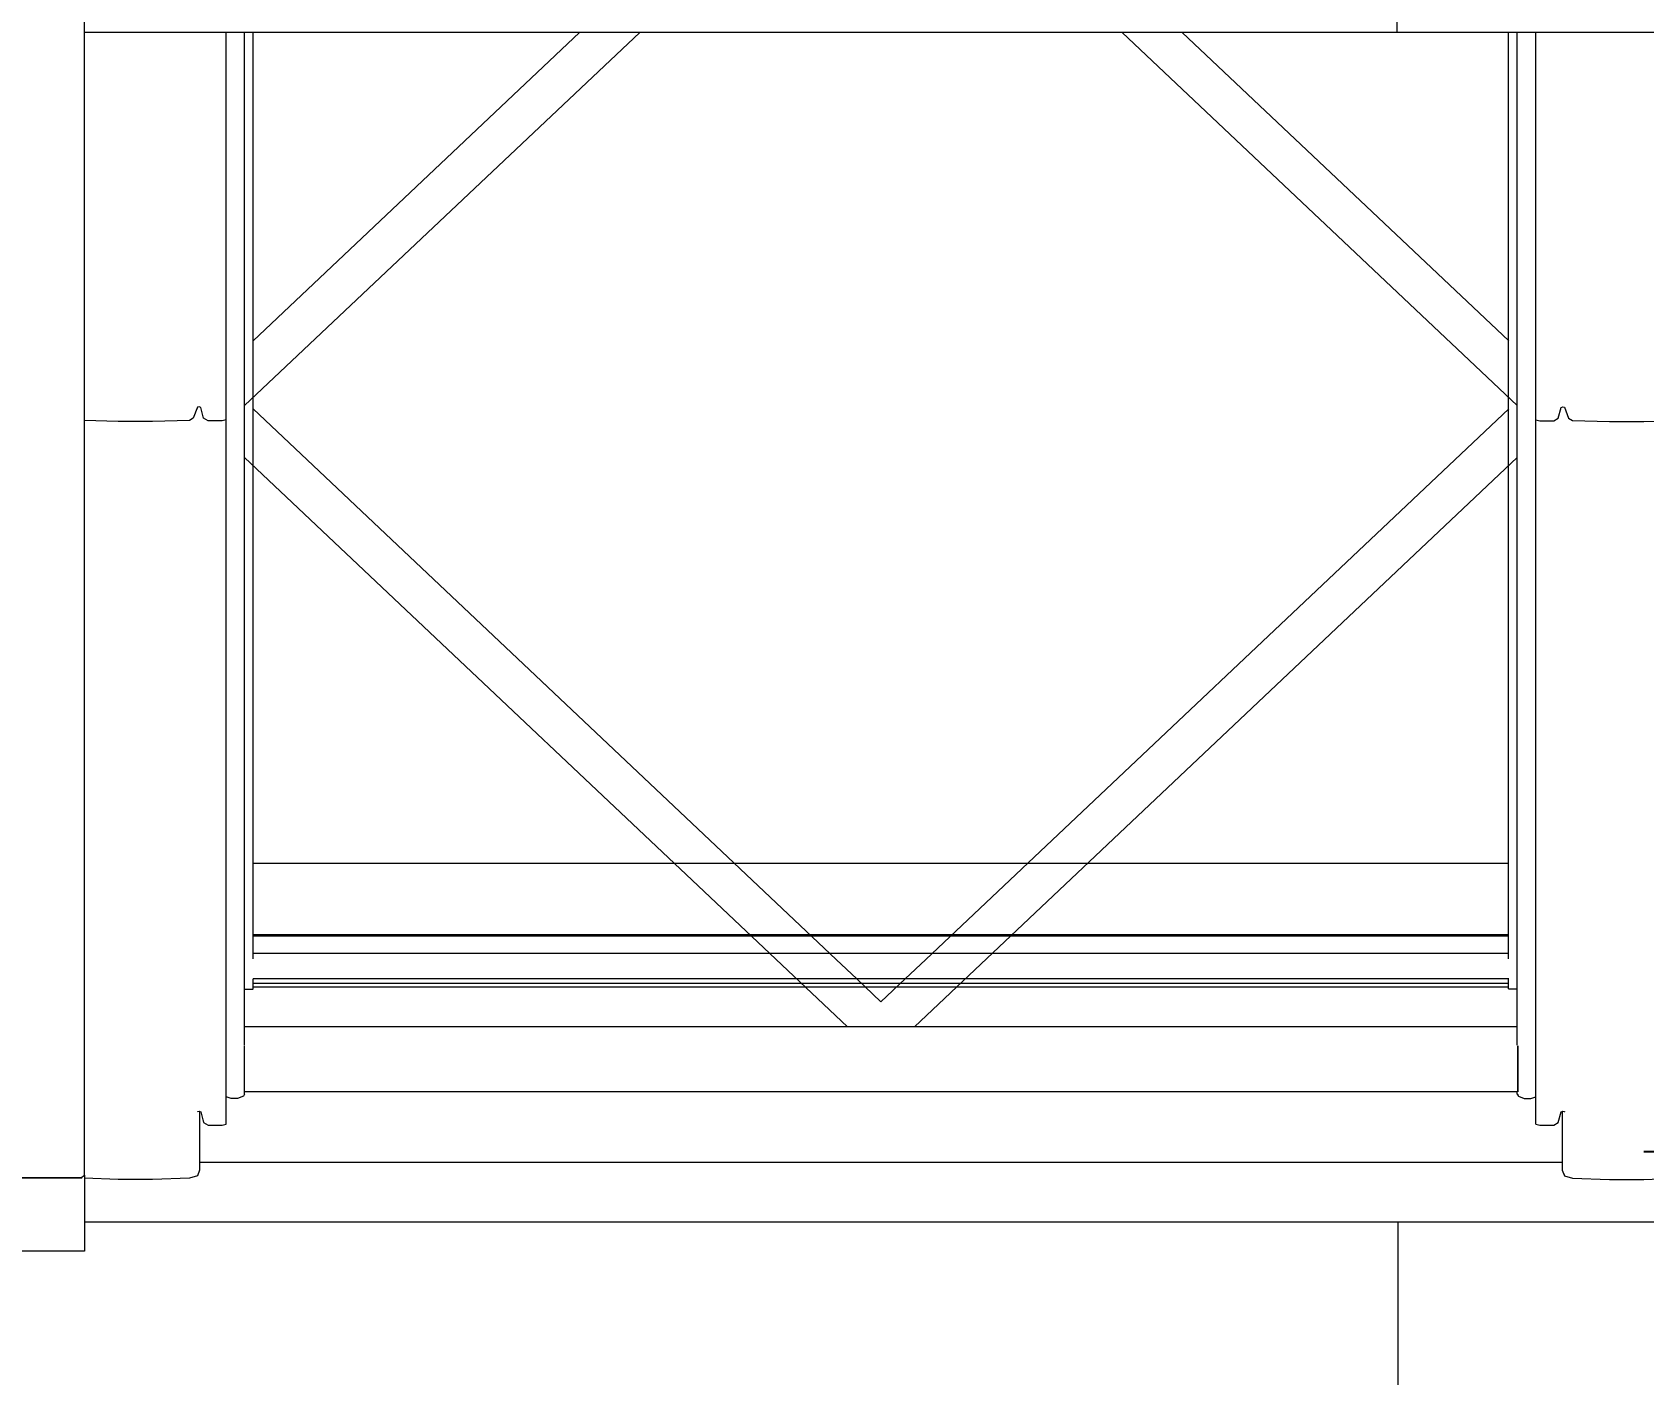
# Model space of a CAD drawing. Header units: metres. Extents: x -208 to 1512, y -277 to 123.
# Drawn here: x 1.88 to 2.643, y -15.106 to -14.47 of the extents above; entities that cross this region are included whole.
import ezdxf

# ---------------------------------------------------------------- set-up
doc = ezdxf.new("R2010")
doc.units = ezdxf.units.M
doc.header["$MEASUREMENT"] = 0
doc.linetypes.add('Baufluchtlinie', pattern=[2.6, 1.6, -1])
doc.linetypes.add('Wipeout_Contour', pattern=[1, 0, -1])
for name, color, linetype in [('325 Dachfenster', 7, 'Continuous'), ('940 Einreichplan Bemaßung.x', 7, 'Continuous'), ('Neubau_840 Baulinien', 7, 'Continuous')]:
    doc.layers.add(name, color=color, linetype=linetype)
doc.styles.add('ERSTELLTER_STIL_4', font='')
doc.styles.get('ERSTELLTER_STIL_4').set_extended_font_data('Eurostile')
doc.dimstyles.new('ERSTELLTER_STIL__3', dxfattribs={"dimtxt": 0.4, "dimasz": 0.304, "dimexe": 0.18, "dimexo": 0.0625, "dimgap": 0, "dimtad": 1, "dimzin": 0, "dimdsep": 46, "dimtxsty": 'ERSTELLTER_STIL_4', "dimblk": 'ARROWHEAD_6', "dimblk1": 'ARROWHEAD_6', "dimblk2": 'ARROWHEAD_6', "dimcen": 0.09, "dimse1": 1, "dimse2": 1, "dimclrd": 256, "dimclre": 256, "dimclrt": 256, "dimazin": 0, "dimtfac": 1, "dimtdec": 4, "dimtmove": 0, "dimatfit": 3, "dimfxl": 1, "dimtolj": 1, "dimtzin": 0, "dimarcsym": 0})

# ---------------------------------------------------------------- blocks, each defined once
blk = doc.blocks.new('*D541')
at = {"layer": '940 Einreichplan Bemaßung.x', "color": 1, "linetype": 'Continuous', "lineweight": 13, "true_color": 0xfb0106}
for p, q in [((2.51628, 0.24174), (2.51645, 0.00174)), ((2.67656, -0.15815), (2.35634, 0.16163)), ((2.21645, 0.00153), (2.81645, 0.00195)), ((2.51645, 0.00174), (2.53995, -34.02522)), ((2.37984, -33.86533), (2.70006, -34.18511)), ((2.23995, -34.02543), (2.83995, -34.02502)), ((2.53995, -34.02522), (2.54012, -34.26522))]:
    blk.add_line(p, q, dxfattribs=at)
at = {"layer": '940 Einreichplan Bemaßung.x', "color": 1, "lineweight": 13, "true_color": 0xfb0106, "insert": (2.54676, -16.09357), "char_height": 0.4, "attachment_point": 7, "rotation": 270.03958, "style": 'ERSTELLTER_STIL_4'}
blk.add_mtext('\\A1;{\\pql;\\fEurostile|b0|i0|c0|p0;\\W1.000000;34,02\\fEurostile|b0|i0|c0|p0;\\W1.000000;\\A1{\\H.66x;\\S5^  ;}}', dxfattribs=at)
blk = doc.blocks.new('ARROWHEAD_6')
at = {"color": 0, "linetype": 'Continuous', "lineweight": 0}
for p, q in [((-0.5, -0.5), (0.5, 0.5)), ((0, 0), (-1, 0))]:
    blk.add_line(p, q, dxfattribs=at)
blk = doc.blocks.new('VELUX SlopeRoofBundle[21]_4')
at = {"color": 254, "linetype": 'Wipeout_Contour', "lineweight": 0, "ltscale": 58.780878}
blk.add_wipeout([(1.90494, -14.46976), (1.90494, -14.65366), (1.92084, -14.65417), (1.92084, -14.46976)], dxfattribs=at).dxf.layer = '325 Dachfenster'
at = {"color": 254, "linetype": 'Wipeout_Contour', "lineweight": 0, "ltscale": 58.771027}
blk.add_wipeout([(1.95644, -14.65254), (1.95844, -14.64738), (1.95844, -14.46976), (1.95644, -14.46976)], dxfattribs=at).dxf.layer = '325 Dachfenster'
at = {"color": 254, "linetype": 'Wipeout_Contour', "lineweight": 0, "ltscale": 122.708106}
blk.add_wipeout([(2.58354, -14.97286), (2.58404, -14.97371), (2.58404, -14.46976), (2.58354, -14.46976), (2.58354, -14.94961), (2.58364, -14.94988), (2.58364, -14.97173), (2.58354, -14.97173)], dxfattribs=at).dxf.layer = '325 Dachfenster'
at = {"color": 254, "linetype": 'Wipeout_Contour', "lineweight": 0, "ltscale": 59.193172}
blk.add_wipeout([(2.60424, -14.64745), (2.60504, -14.64717), (2.60504, -14.46976), (2.60424, -14.46976)], dxfattribs=at).dxf.layer = '325 Dachfenster'
at = {"color": 254, "linetype": 'Wipeout_Contour', "lineweight": 0, "ltscale": 60.871003}
blk.add_wipeout([(1.90494, -15.03311), (2.65934, -15.03311), (2.65934, -15.02858), (1.90494, -15.02858)], dxfattribs=at).dxf.layer = '325 Dachfenster'
at = {"color": 254, "linetype": 'Wipeout_Contour', "lineweight": 0, "ltscale": 75.58207}
blk.add_wipeout([(1.85944, -15.04719), (1.90494, -15.04719), (1.90494, -15.04683), (1.86074, -15.04683), (1.86044, -15.04689)], dxfattribs=at).dxf.layer = '325 Dachfenster'
at = {"color": 254, "linetype": 'Wipeout_Contour', "lineweight": 0, "ltscale": 59.425739}
blk.add_wipeout([(1.86644, -14.44058), (1.86644, -15.01247), (1.90324, -15.01247), (1.90324, -14.44058)], dxfattribs=at).dxf.layer = '325 Dachfenster'
at = {"color": 254, "linetype": 'Wipeout_Contour', "lineweight": 0, "ltscale": 58.793336}
blk.add_wipeout([(1.95844, -14.64738), (1.95924, -14.64717), (1.95924, -14.46976), (1.95844, -14.46976)], dxfattribs=at).dxf.layer = '325 Dachfenster'
at = {"color": 254, "linetype": 'Wipeout_Contour', "lineweight": 0, "ltscale": 59.826616}
blk.add_wipeout([(2.58404, -14.46976), (2.58404, -14.97371), (2.58684, -14.97484), (2.58684, -14.46976)], dxfattribs=at).dxf.layer = '325 Dachfenster'
at = {"color": 254, "linetype": 'Wipeout_Contour', "lineweight": 0, "ltscale": 59.194072}
blk.add_wipeout([(2.60504, -14.46976), (2.60504, -14.64717), (2.60584, -14.64738), (2.60584, -14.46976)], dxfattribs=at).dxf.layer = '325 Dachfenster'
at = {"color": 254, "linetype": 'Wipeout_Contour', "lineweight": 0, "ltscale": 60.880459}
blk.add_wipeout([(1.90494, -15.03339), (2.65934, -15.03339), (2.65934, -15.03311), (1.90494, -15.03311)], dxfattribs=at).dxf.layer = '325 Dachfenster'
at = {"color": 254, "linetype": 'Wipeout_Contour', "lineweight": 0, "ltscale": 60.681913}
blk.add_wipeout([(1.90494, -15.04449), (1.87214, -15.04449), (1.87355, -15.04683), (1.90494, -15.04683)], dxfattribs=at).dxf.layer = '325 Dachfenster'
at = {"color": 254, "linetype": 'Wipeout_Contour', "lineweight": 0, "ltscale": 59.431833}
blk.add_wipeout([(1.90324, -14.44058), (1.90324, -15.01247), (1.90494, -15.01121), (1.90494, -14.44058)], dxfattribs=at).dxf.layer = '325 Dachfenster'
at = {"color": 254, "linetype": 'Wipeout_Contour', "lineweight": 0, "ltscale": 58.793451}
blk.add_wipeout([(1.95924, -14.46976), (1.95924, -14.64717), (1.96004, -14.64745), (1.96004, -14.46976)], dxfattribs=at).dxf.layer = '325 Dachfenster'
at = {"color": 254, "linetype": 'Wipeout_Contour', "lineweight": 0, "ltscale": 59.173909}
blk.add_wipeout([(2.60584, -14.64738), (2.60784, -14.65254), (2.60784, -14.46976), (2.60584, -14.46976)], dxfattribs=at).dxf.layer = '325 Dachfenster'
at = {"color": 254, "linetype": 'Wipeout_Contour', "lineweight": 0, "ltscale": 60.669322}
blk.add_wipeout([(1.86311, -15.04027), (1.86215, -15.04449), (1.90494, -15.04449), (1.90494, -15.04027)], dxfattribs=at).dxf.layer = '325 Dachfenster'
at = {"layer": '325 Dachfenster', "linetype": 'Continuous', "lineweight": 0, "flags": 128}
blk.add_lwpolyline([(1.90494, -15.04719), (1.85944, -15.04719), (1.82934, -15.04719)], dxfattribs=at)
at = {"color": 254, "linetype": 'Wipeout_Contour', "lineweight": 0, "ltscale": 58.79857}
blk.add_wipeout([(1.95464, -14.6536), (1.95644, -14.65254), (1.95644, -14.46976), (1.95464, -14.46976)], dxfattribs=at).dxf.layer = '325 Dachfenster'
at = {"color": 254, "linetype": 'Wipeout_Contour', "lineweight": 0, "ltscale": 59.171446}
blk.add_wipeout([(2.60294, -14.46976), (2.60294, -14.65261), (2.60424, -14.64745), (2.60424, -14.46976)], dxfattribs=at).dxf.layer = '325 Dachfenster'
at = {"color": 254, "linetype": 'Wipeout_Contour', "lineweight": 0, "ltscale": 241.473801}
blk.add_wipeout([(1.90494, -15.01269), (1.90494, -15.02356), (2.65934, -15.02356), (2.65934, -15.01269), (2.64344, -15.0132), (2.62724, -15.0132), (2.60964, -15.01264), (2.60584, -15.01158), (2.60484, -15.00882), (2.60484, -15.00525), (1.95944, -15.00525), (1.95944, -15.00882), (1.95844, -15.01158), (1.95464, -15.01264), (1.93704, -15.0132), (1.92084, -15.0132)], dxfattribs=at).dxf.layer = '325 Dachfenster'
at = {"color": 254, "linetype": 'Wipeout_Contour', "lineweight": 0, "ltscale": 58.797872}
blk.add_wipeout([(1.95464, -14.46976), (1.93704, -14.46976), (1.93704, -14.65417), (1.95464, -14.6536)], dxfattribs=at).dxf.layer = '325 Dachfenster'
at = {"color": 254, "linetype": 'Wipeout_Contour', "lineweight": 0, "ltscale": 58.773149}
blk.add_wipeout([(1.96004, -14.64745), (1.96134, -14.65261), (1.96134, -14.46976), (1.96004, -14.46976)], dxfattribs=at).dxf.layer = '325 Dachfenster'
at = {"color": 254, "linetype": 'Wipeout_Contour', "lineweight": 0, "ltscale": 59.202839}
blk.add_wipeout([(2.59424, -14.65389), (2.60084, -14.65389), (2.60084, -14.46976), (2.59424, -14.46976)], dxfattribs=at).dxf.layer = '325 Dachfenster'
at = {"color": 254, "linetype": 'Wipeout_Contour', "lineweight": 0, "ltscale": 59.20341}
blk.add_wipeout([(2.60784, -14.46976), (2.60784, -14.65254), (2.60964, -14.6536), (2.60964, -14.46976)], dxfattribs=at).dxf.layer = '325 Dachfenster'
at = {"color": 254, "linetype": 'Wipeout_Contour', "lineweight": 0, "ltscale": 60.850869}
blk.add_wipeout([(1.90494, -15.02462), (1.90494, -15.02689), (2.65934, -15.02689), (2.65934, -15.02462)], dxfattribs=at).dxf.layer = '325 Dachfenster'
at = {"color": 254, "linetype": 'Wipeout_Contour', "lineweight": 0, "ltscale": 58.79255}
blk.add_wipeout([(1.92084, -14.46976), (1.92084, -14.65417), (1.93704, -14.65417), (1.93704, -14.46976)], dxfattribs=at).dxf.layer = '325 Dachfenster'
at = {"color": 254, "linetype": 'Wipeout_Contour', "lineweight": 0, "ltscale": 58.801503}
blk.add_wipeout([(1.96134, -14.46976), (1.96134, -14.65261), (1.96344, -14.65389), (1.96344, -14.46976)], dxfattribs=at).dxf.layer = '325 Dachfenster'
at = {"color": 254, "linetype": 'Wipeout_Contour', "lineweight": 0, "ltscale": 59.196675}
blk.add_wipeout([(2.59234, -14.65339), (2.59424, -14.65389), (2.59424, -14.46976), (2.59234, -14.46976)], dxfattribs=at).dxf.layer = '325 Dachfenster'
at = {"color": 254, "linetype": 'Wipeout_Contour', "lineweight": 0, "ltscale": 59.197739}
blk.add_wipeout([(2.60084, -14.46976), (2.60084, -14.65389), (2.60294, -14.65261), (2.60294, -14.46976)], dxfattribs=at).dxf.layer = '325 Dachfenster'
at = {"color": 254, "linetype": 'Wipeout_Contour', "lineweight": 0, "ltscale": 59.214719}
blk.add_wipeout([(2.60964, -14.6536), (2.62724, -14.65417), (2.62724, -14.46976), (2.60964, -14.46976)], dxfattribs=at).dxf.layer = '325 Dachfenster'
at = {"color": 254, "linetype": 'Wipeout_Contour', "lineweight": 0, "ltscale": 59.830015}
blk.add_wipeout([(1.95464, -14.6536), (1.95464, -14.98732), (1.95644, -14.98626), (1.95644, -14.65254)], dxfattribs=at).dxf.layer = '325 Dachfenster'
at = {"color": 254, "linetype": 'Wipeout_Contour', "lineweight": 0, "ltscale": 60.858685}
blk.add_wipeout([(1.90494, -15.02689), (1.90494, -15.02858), (2.65934, -15.02858), (2.65934, -15.02689)], dxfattribs=at).dxf.layer = '325 Dachfenster'
at = {"color": 254, "linetype": 'Wipeout_Contour', "lineweight": 0, "ltscale": 58.811961}
blk.add_wipeout([(1.96344, -14.46976), (1.96344, -14.65389), (1.97004, -14.65389), (1.97004, -14.46976)], dxfattribs=at).dxf.layer = '325 Dachfenster'
at = {"color": 254, "linetype": 'Wipeout_Contour', "lineweight": 0, "ltscale": 59.831915}
blk.add_wipeout([(2.58684, -14.46976), (2.58684, -14.97484), (2.58994, -14.97491), (2.58994, -14.46976)], dxfattribs=at).dxf.layer = '325 Dachfenster'
at = {"color": 254, "linetype": 'Wipeout_Contour', "lineweight": 0, "ltscale": 59.230273}
blk.add_wipeout([(2.62724, -14.46976), (2.62724, -14.65417), (2.64344, -14.65417), (2.64344, -14.46976)], dxfattribs=at).dxf.layer = '325 Dachfenster'
at = {"color": 254, "linetype": 'Wipeout_Contour', "lineweight": 0, "ltscale": 59.818564}
blk.add_wipeout([(1.95844, -14.64738), (1.95644, -14.65254), (1.95644, -14.98626), (1.95844, -14.9811)], dxfattribs=at).dxf.layer = '325 Dachfenster'
at = {"color": 254, "linetype": 'Wipeout_Contour', "lineweight": 0, "ltscale": 60.212513}
blk.add_wipeout([(2.60294, -14.65261), (2.60294, -14.9863), (2.60424, -14.98114), (2.60424, -14.64745)], dxfattribs=at).dxf.layer = '325 Dachfenster'
at = {"color": 254, "linetype": 'Wipeout_Contour', "lineweight": 0, "ltscale": 59.811383}
blk.add_wipeout([(1.90494, -14.65366), (1.90494, -14.98738), (1.92084, -14.98789), (1.92084, -14.65417)], dxfattribs=at).dxf.layer = '325 Dachfenster'
at = {"color": 254, "linetype": 'Wipeout_Contour', "lineweight": 0, "ltscale": 60.844293}
blk.add_wipeout([(1.90494, -15.02462), (2.65934, -15.02462), (2.65934, -15.02356), (1.90494, -15.02356)], dxfattribs=at).dxf.layer = '325 Dachfenster'
at = {"color": 254, "linetype": 'Wipeout_Contour', "lineweight": 0, "ltscale": 58.811029}
blk.add_wipeout([(1.97004, -14.46976), (1.97004, -14.65389), (1.97194, -14.65339), (1.97194, -14.46976)], dxfattribs=at).dxf.layer = '325 Dachfenster'
at = {"color": 254, "linetype": 'Wipeout_Contour', "lineweight": 0, "ltscale": 59.831596}
blk.add_wipeout([(2.58994, -14.97491), (2.59234, -14.97409), (2.59234, -14.46976), (2.58994, -14.46976)], dxfattribs=at).dxf.layer = '325 Dachfenster'
at = {"color": 254, "linetype": 'Wipeout_Contour', "lineweight": 0, "ltscale": 59.820741}
blk.add_wipeout([(1.96004, -14.64745), (1.96004, -14.98114), (1.96134, -14.9863), (1.96134, -14.65261)], dxfattribs=at).dxf.layer = '325 Dachfenster'
at = {"color": 254, "linetype": 'Wipeout_Contour', "lineweight": 0, "ltscale": 59.828325}
blk.add_wipeout([(1.95464, -14.6536), (1.93704, -14.65417), (1.93704, -14.98789), (1.95464, -14.98732)], dxfattribs=at).dxf.layer = '325 Dachfenster'
at = {"color": 254, "linetype": 'Wipeout_Contour', "lineweight": 0, "ltscale": 60.228366}
blk.add_wipeout([(2.60964, -14.6536), (2.60784, -14.65254), (2.60784, -14.98626), (2.60964, -14.98732)], dxfattribs=at).dxf.layer = '325 Dachfenster'
at = {"color": 254, "linetype": 'Wipeout_Contour', "lineweight": 0, "ltscale": 45.617107}
blk.add_wipeout([(2.58354, -14.67124), (2.29802, -14.9409), (2.58354, -14.9409)], dxfattribs=at).dxf.layer = '325 Dachfenster'
at = {"color": 254, "linetype": 'Wipeout_Contour', "lineweight": 0, "ltscale": 60.635422}
blk.add_wipeout([(1.86311, -15.04027), (1.90494, -15.04027), (1.90494, -15.02775), (1.86432, -15.02775)], dxfattribs=at).dxf.layer = '325 Dachfenster'
at = {"layer": '325 Dachfenster', "linetype": 'Continuous', "lineweight": 0, "flags": 128}
blk.add_lwpolyline([(1.90494, -15.03339), (2.65934, -15.03339)], dxfattribs=at)
at = {"color": 254, "linetype": 'Wipeout_Contour', "lineweight": 0, "ltscale": 59.455512}
blk.add_wipeout([(1.97744, -14.46976), (1.97434, -14.46976), (1.97434, -14.97491), (1.97744, -14.97484)], dxfattribs=at).dxf.layer = '325 Dachfenster'
at = {"color": 254, "linetype": 'Wipeout_Contour', "lineweight": 0, "ltscale": 60.214913}
blk.add_wipeout([(2.60784, -14.65254), (2.60584, -14.64738), (2.60584, -14.9811), (2.60784, -14.98626)], dxfattribs=at).dxf.layer = '325 Dachfenster'
at = {"color": 254, "linetype": 'Wipeout_Contour', "lineweight": 0, "ltscale": 59.820666}
blk.add_wipeout([(1.92084, -14.65417), (1.92084, -14.98789), (1.93704, -14.98789), (1.93704, -14.65417)], dxfattribs=at).dxf.layer = '325 Dachfenster'
at = {"color": 254, "linetype": 'Wipeout_Contour', "lineweight": 0, "ltscale": 59.834303}
blk.add_wipeout([(1.96134, -14.9863), (1.96344, -14.98757), (1.96344, -14.65389), (1.96134, -14.65261)], dxfattribs=at).dxf.layer = '325 Dachfenster'
at = {"color": 254, "linetype": 'Wipeout_Contour', "lineweight": 0, "ltscale": 60.21981}
blk.add_wipeout([(2.59424, -14.65389), (2.59234, -14.65339), (2.59234, -14.98708), (2.59424, -14.98757)], dxfattribs=at).dxf.layer = '325 Dachfenster'
at = {"color": 254, "linetype": 'Wipeout_Contour', "lineweight": 0, "ltscale": 59.4538}
blk.add_wipeout([(1.98024, -14.46976), (1.97744, -14.46976), (1.97744, -14.97484), (1.98024, -14.97371)], dxfattribs=at).dxf.layer = '325 Dachfenster'
at = {"color": 254, "linetype": 'Wipeout_Contour', "lineweight": 0, "ltscale": 91.120272}
blk.add_wipeout([(1.95844, -14.64738), (1.95844, -14.9811), (1.95854, -14.98107), (1.95854, -14.98104), (1.95924, -14.98085), (1.95924, -14.64717)], dxfattribs=at).dxf.layer = '325 Dachfenster'
at = {"color": 254, "linetype": 'Wipeout_Contour', "lineweight": 0, "ltscale": 60.223762}
blk.add_wipeout([(2.59424, -14.65389), (2.59424, -14.98757), (2.60084, -14.98757), (2.60084, -14.65389)], dxfattribs=at).dxf.layer = '325 Dachfenster'
at = {"color": 254, "linetype": 'Wipeout_Contour', "lineweight": 0, "ltscale": 60.238491}
blk.add_wipeout([(2.60964, -14.6536), (2.60964, -14.98732), (2.62724, -14.98789), (2.62724, -14.65417)], dxfattribs=at).dxf.layer = '325 Dachfenster'
at = {"color": 254, "linetype": 'Wipeout_Contour', "lineweight": 0, "ltscale": 60.52065}
blk.add_wipeout([(1.90494, -14.98738), (1.90494, -15.01269), (1.92084, -15.0132), (1.92084, -14.98789)], dxfattribs=at).dxf.layer = '325 Dachfenster'
at = {"layer": '325 Dachfenster', "linetype": 'Continuous', "lineweight": 0, "flags": 128}
blk.add_lwpolyline([(1.95464, -14.6536), (1.93704, -14.65417), (1.92084, -14.65417), (1.90494, -14.65366)], dxfattribs=at)
at = {"color": 254, "linetype": 'Wipeout_Contour', "lineweight": 0, "ltscale": 59.451808}
blk.add_wipeout([(1.97194, -14.97409), (1.97434, -14.97491), (1.97434, -14.46976), (1.97194, -14.46976)], dxfattribs=at).dxf.layer = '325 Dachfenster'
at = {"color": 254, "linetype": 'Wipeout_Contour', "lineweight": 0, "ltscale": 121.517384}
blk.add_wipeout([(1.98024, -14.46976), (1.98024, -14.97371), (1.98074, -14.97286), (1.98074, -14.97173), (1.98064, -14.97173), (1.98064, -14.94988), (1.98074, -14.94961), (1.98074, -14.46976)], dxfattribs=at).dxf.layer = '325 Dachfenster'
at = {"color": 254, "linetype": 'Wipeout_Contour', "lineweight": 0, "ltscale": 60.224164}
blk.add_wipeout([(2.60084, -14.65389), (2.60084, -14.98757), (2.60294, -14.9863), (2.60294, -14.65261)], dxfattribs=at).dxf.layer = '325 Dachfenster'
at = {"color": 254, "linetype": 'Wipeout_Contour', "lineweight": 0, "ltscale": 60.251388}
blk.add_wipeout([(2.64344, -14.65417), (2.62724, -14.65417), (2.62724, -14.98789), (2.64344, -14.98789)], dxfattribs=at).dxf.layer = '325 Dachfenster'
at = {"color": 254, "linetype": 'Wipeout_Contour', "lineweight": 0, "ltscale": 60.529683}
blk.add_wipeout([(1.92084, -15.0132), (1.93704, -15.0132), (1.93704, -14.98789), (1.92084, -14.98789)], dxfattribs=at).dxf.layer = '325 Dachfenster'
at = {"color": 254, "linetype": 'Wipeout_Contour', "lineweight": 0, "ltscale": 76.911764}
blk.add_wipeout([(1.86481, -15.01247), (1.86487, -15.01262), (1.90494, -15.01262), (1.90494, -15.01121), (1.90324, -15.01247)], dxfattribs=at).dxf.layer = '325 Dachfenster'
at = {"color": 254, "linetype": 'Wipeout_Contour', "lineweight": 0, "ltscale": 43.619936}
blk.add_wipeout([(1.98074, -14.46976), (1.98074, -14.6465), (2.16788, -14.46976)], dxfattribs=at).dxf.layer = '325 Dachfenster'
at = {"color": 254, "linetype": 'Wipeout_Contour', "lineweight": 0, "ltscale": 60.202712}
blk.add_wipeout([(2.60424, -14.64745), (2.60424, -14.98114), (2.60504, -14.98085), (2.60504, -14.64717)], dxfattribs=at).dxf.layer = '325 Dachfenster'
at = {"color": 254, "linetype": 'Wipeout_Contour', "lineweight": 0, "ltscale": 59.840285}
blk.add_wipeout([(1.97004, -14.98757), (1.97194, -14.98708), (1.97194, -14.65339), (1.97004, -14.65389)], dxfattribs=at).dxf.layer = '325 Dachfenster'
at = {"color": 254, "linetype": 'Wipeout_Contour', "lineweight": 0, "ltscale": 45.587932}
blk.add_wipeout([(2.26627, -14.9409), (1.98074, -14.67124), (1.98074, -14.9409)], dxfattribs=at).dxf.layer = '325 Dachfenster'
at = {"color": 254, "linetype": 'Wipeout_Contour', "lineweight": 0, "ltscale": 60.559688}
blk.add_wipeout([(1.98064, -14.95158), (1.98064, -14.9566), (2.58364, -14.9566), (2.58364, -14.95158)], dxfattribs=at).dxf.layer = '325 Dachfenster'
at = {"color": 254, "linetype": 'Wipeout_Contour', "lineweight": 0, "ltscale": 60.53702}
blk.add_wipeout([(1.93704, -14.98789), (1.93704, -15.0132), (1.95464, -15.01264), (1.95464, -14.98732)], dxfattribs=at).dxf.layer = '325 Dachfenster'
at = {"color": 254, "linetype": 'Wipeout_Contour', "lineweight": 0, "ltscale": 60.941886}
blk.add_wipeout([(2.60964, -14.98732), (2.60964, -15.01264), (2.62724, -15.0132), (2.62724, -14.98789)], dxfattribs=at).dxf.layer = '325 Dachfenster'
at = {"color": 254, "linetype": 'Wipeout_Contour', "lineweight": 0, "ltscale": 76.072035}
blk.add_wipeout([(1.86432, -15.02775), (1.90494, -15.02775), (1.90494, -15.01304), (1.86495, -15.01304), (1.86444, -15.02455)], dxfattribs=at).dxf.layer = '325 Dachfenster'
at = {"layer": '325 Dachfenster', "linetype": 'Continuous', "lineweight": 0, "flags": 128}
blk.add_lwpolyline([(2.59234, -14.65339), (2.59424, -14.65389), (2.60084, -14.65389)], dxfattribs=at)
at = {"color": 254, "linetype": 'Wipeout_Contour', "lineweight": 0, "ltscale": 118.507031}
blk.add_wipeout([(1.98074, -14.6465), (1.98074, -14.67124), (2.26627, -14.9409), (2.29802, -14.9409), (2.58354, -14.67124), (2.58354, -14.6465), (2.3964, -14.46976), (2.16788, -14.46976)], dxfattribs=at).dxf.layer = '325 Dachfenster'
at = {"color": 254, "linetype": 'Wipeout_Contour', "lineweight": 0, "ltscale": 91.48471}
blk.add_wipeout([(2.60504, -14.98085), (2.60574, -14.98104), (2.60574, -14.98107), (2.60584, -14.9811), (2.60584, -14.64738), (2.60504, -14.64717)], dxfattribs=at).dxf.layer = '325 Dachfenster'
at = {"color": 254, "linetype": 'Wipeout_Contour', "lineweight": 0, "ltscale": 59.839135}
blk.add_wipeout([(1.96344, -14.65389), (1.96344, -14.98757), (1.97004, -14.98757), (1.97004, -14.65389)], dxfattribs=at).dxf.layer = '325 Dachfenster'
at = {"color": 254, "linetype": 'Wipeout_Contour', "lineweight": 0, "ltscale": 45.937964}
blk.add_wipeout([(1.95464, -14.98732), (1.95464, -15.01264), (1.95844, -15.01158)], dxfattribs=at).dxf.layer = '325 Dachfenster'
at = {"color": 254, "linetype": 'Wipeout_Contour', "lineweight": 0, "ltscale": 60.954444}
blk.add_wipeout([(2.62724, -15.0132), (2.64344, -15.0132), (2.64344, -14.98789), (2.62724, -14.98789)], dxfattribs=at).dxf.layer = '325 Dachfenster'
at = {"color": 254, "linetype": 'Wipeout_Contour', "lineweight": 0, "ltscale": 60.555912}
blk.add_wipeout([(1.90494, -15.01262), (1.86487, -15.01262), (1.86495, -15.01304), (1.90494, -15.01304)], dxfattribs=at).dxf.layer = '325 Dachfenster'
at = {"layer": '325 Dachfenster', "linetype": 'Continuous', "lineweight": 0, "flags": 128}
for points in [[(2.60294, -14.65261), (2.60424, -14.64745)], [(2.60424, -14.64745), (2.60504, -14.64717)], [(2.60504, -14.64717), (2.60584, -14.64738)], [(2.60584, -14.64738), (2.60784, -14.65254)], [(2.28214, -14.92902), (2.27069, -14.9182), (2.26095, -14.90901), (1.98471, -14.64812)], [(2.60084, -14.65389), (2.60294, -14.65261)], [(2.60784, -14.65254), (2.60964, -14.6536)], [(2.60964, -14.6536), (2.62724, -14.65417), (2.64344, -14.65417), (2.65934, -14.65366)], [(2.57944, -14.86354), (1.98484, -14.86354)], [(2.57944, -14.89727), (1.98484, -14.89727)], [(2.57944, -14.89805), (1.98484, -14.89805)], [(2.57944, -14.90618), (1.98484, -14.90618)], [(2.57958, -14.9182), (1.98471, -14.9182)], [(1.98484, -14.92294), (1.98484, -14.9182)], [(2.57944, -14.9204), (1.98484, -14.9204)], [(2.57944, -14.92209), (1.98484, -14.92209)], [(2.57944, -14.92294), (2.57944, -14.9182)], [(1.98074, -14.92315), (1.98464, -14.92315)], [(1.98464, -14.92315), (1.98484, -14.92294)], [(2.57964, -14.92315), (2.57944, -14.92294)], [(2.58354, -14.92315), (2.57964, -14.92315)], [(1.90324, -15.01247), (1.86644, -15.01247), (1.83104, -15.01247)], [(1.90324, -15.01247), (1.90494, -15.01121)], [(1.90494, -15.01121), (1.90494, -15.01262)], [(1.90494, -15.01262), (1.90494, -15.01304)], [(1.90494, -15.01304), (1.90494, -15.02775), (1.90494, -15.04027), (1.90494, -15.04449), (1.90494, -15.04683), (1.90494, -15.04719)]]:
    blk.add_lwpolyline(points, dxfattribs=at)
at = {"color": 254, "linetype": 'Wipeout_Contour', "lineweight": 0, "ltscale": 43.694546}
blk.add_wipeout([(2.3964, -14.46976), (2.58354, -14.6465), (2.58354, -14.46976)], dxfattribs=at).dxf.layer = '325 Dachfenster'
at = {"color": 254, "linetype": 'Wipeout_Contour', "lineweight": 0, "ltscale": 59.80928}
blk.add_wipeout([(1.95924, -14.64717), (1.95924, -14.98085), (1.96004, -14.98114), (1.96004, -14.64745)], dxfattribs=at).dxf.layer = '325 Dachfenster'
at = {"color": 254, "linetype": 'Wipeout_Contour', "lineweight": 0, "ltscale": 60.507671}
blk.add_wipeout([(2.58354, -14.9409), (1.98074, -14.9409), (1.98074, -14.94097), (2.58354, -14.94097)], dxfattribs=at).dxf.layer = '325 Dachfenster'
at = {"color": 254, "linetype": 'Wipeout_Contour', "lineweight": 0, "ltscale": 61.034114}
blk.add_wipeout([(2.60484, -15.00882), (2.60584, -15.01158), (2.60784, -14.98626), (2.60584, -14.98117)], dxfattribs=at).dxf.layer = '325 Dachfenster'
at = {"layer": '325 Dachfenster', "linetype": 'Continuous', "lineweight": 0, "flags": 128}
for points in [[(1.95844, -14.64738), (1.95644, -14.65254)], [(1.95924, -14.64717), (1.95844, -14.64738)], [(1.96004, -14.64745), (1.95924, -14.64717)], [(1.96134, -14.65261), (1.96004, -14.64745)], [(1.95644, -14.65254), (1.95464, -14.6536)], [(1.96344, -14.65389), (1.96134, -14.65261)], [(1.97194, -14.65339), (1.97004, -14.65389), (1.96344, -14.65389)], [(2.28214, -14.92902), (2.2936, -14.9182), (2.30333, -14.90901), (2.57958, -14.64812)]]:
    blk.add_lwpolyline(points, dxfattribs=at)
at = {"color": 254, "linetype": 'Wipeout_Contour', "lineweight": 0, "ltscale": 58.655228}
blk.add_wipeout([(1.90494, -14.46963), (1.90494, -14.46976), (2.65934, -14.46976), (2.65934, -14.46963)], dxfattribs=at).dxf.layer = '325 Dachfenster'
at = {"color": 254, "linetype": 'Wipeout_Contour', "lineweight": 0, "ltscale": 60.518619}
blk.add_wipeout([(1.98074, -14.94642), (2.58354, -14.94642), (2.58354, -14.94097), (1.98074, -14.94097)], dxfattribs=at).dxf.layer = '325 Dachfenster'
at = {"color": 254, "linetype": 'Wipeout_Contour', "lineweight": 0, "ltscale": 60.551677}
blk.add_wipeout([(1.95644, -14.98626), (1.95844, -15.01158), (1.95944, -15.00882), (1.95844, -14.98117)], dxfattribs=at).dxf.layer = '325 Dachfenster'
at = {"color": 254, "linetype": 'Wipeout_Contour', "lineweight": 0, "ltscale": 46.074389}
blk.add_wipeout([(2.60584, -15.01158), (2.60964, -15.01264), (2.60964, -14.98732)], dxfattribs=at).dxf.layer = '325 Dachfenster'
at = {"layer": '325 Dachfenster', "linetype": 'Continuous', "lineweight": 0, "flags": 128}
for points in [[(1.90494, -15.01121), (1.90494, -14.44058)], [(2.65934, -14.46976), (1.90494, -14.46976)], [(2.16788, -14.46976), (1.98074, -14.6465)], [(2.13943, -14.46976), (1.98471, -14.61588)], [(1.98484, -14.90873), (1.98484, -14.46976)], [(2.3964, -14.46976), (2.58354, -14.6465)], [(2.42485, -14.46976), (2.57958, -14.61588)], [(2.57944, -14.90873), (2.57944, -14.46976)], [(2.26627, -14.9409), (1.98074, -14.67124)], [(2.29802, -14.9409), (2.58354, -14.67124)], [(2.58354, -14.9409), (1.98074, -14.9409)], [(2.58354, -14.94097), (1.98074, -14.94097)]]:
    blk.add_lwpolyline(points, dxfattribs=at)
at = {"color": 254, "linetype": 'Wipeout_Contour', "lineweight": 0, "ltscale": 60.533362}
blk.add_wipeout([(1.98074, -14.94776), (2.58354, -14.94776), (2.58354, -14.94712), (1.98074, -14.94712)], dxfattribs=at).dxf.layer = '325 Dachfenster'
at = {"color": 254, "linetype": 'Wipeout_Contour', "lineweight": 0, "ltscale": 44.936532}
blk.add_wipeout([(1.95464, -14.98732), (1.95844, -15.01158), (1.95644, -14.98626)], dxfattribs=at).dxf.layer = '325 Dachfenster'
at = {"color": 254, "linetype": 'Wipeout_Contour', "lineweight": 0, "ltscale": 45.21592}
blk.add_wipeout([(2.60584, -15.01158), (2.60964, -14.98732), (2.60784, -14.98626)], dxfattribs=at).dxf.layer = '325 Dachfenster'
at = {"color": 254, "linetype": 'Wipeout_Contour', "lineweight": 0, "ltscale": 60.548053}
blk.add_wipeout([(1.98064, -14.95073), (1.98064, -14.95158), (2.58364, -14.95158), (2.58364, -14.95073)], dxfattribs=at).dxf.layer = '325 Dachfenster'
at = {"color": 254, "linetype": 'Wipeout_Contour', "lineweight": 0, "ltscale": 103.459507}
blk.add_wipeout([(1.95847, -14.98109), (1.95844, -14.98117), (1.95944, -15.00882), (1.95944, -14.98092), (1.95924, -14.98085), (1.95854, -14.98104), (1.95854, -14.98107)], dxfattribs=at).dxf.layer = '325 Dachfenster'
at = {"color": 254, "linetype": 'Wipeout_Contour', "lineweight": 0, "ltscale": 104.000032}
blk.add_wipeout([(2.60484, -15.00882), (2.60584, -14.98117), (2.60581, -14.98109), (2.60574, -14.98107), (2.60574, -14.98104), (2.60504, -14.98085), (2.60484, -14.98092)], dxfattribs=at).dxf.layer = '325 Dachfenster'
at = {"layer": '325 Dachfenster', "linetype": 'Continuous', "lineweight": 0, "flags": 128}
for points in [[(1.95844, -15.01158), (1.95464, -15.01264), (1.93704, -15.0132), (1.92084, -15.0132), (1.90494, -15.01269)], [(2.60584, -15.01158), (2.60964, -15.01264), (2.62724, -15.0132), (2.64344, -15.0132), (2.65934, -15.01269)]]:
    blk.add_lwpolyline(points, dxfattribs=at)
at = {"color": 254, "linetype": 'Wipeout_Contour', "lineweight": 0, "ltscale": 120.969652}
blk.add_wipeout([(1.98064, -14.94988), (1.98064, -14.95073), (2.58364, -14.95073), (2.58364, -14.94988), (2.58354, -14.94961), (2.58354, -14.94882), (1.98074, -14.94882), (1.98074, -14.94961)], dxfattribs=at).dxf.layer = '325 Dachfenster'
at = {"color": 254, "linetype": 'Wipeout_Contour', "lineweight": 0, "ltscale": 59.362484}
blk.add_wipeout([(1.95644, -14.98626), (1.95844, -14.98117), (1.95847, -14.98109), (1.95844, -14.9811)], dxfattribs=at).dxf.layer = '325 Dachfenster'
at = {"color": 254, "linetype": 'Wipeout_Contour', "lineweight": 0, "ltscale": 60.740103}
blk.add_wipeout([(2.60484, -14.99323), (1.95944, -14.99323), (1.95944, -15.00518), (2.60484, -15.00518)], dxfattribs=at).dxf.layer = '325 Dachfenster'
at = {"color": 254, "linetype": 'Wipeout_Contour', "lineweight": 0, "ltscale": 60.536732}
blk.add_wipeout([(1.98074, -14.94882), (2.58354, -14.94882), (2.58354, -14.94776), (1.98074, -14.94776)], dxfattribs=at).dxf.layer = '325 Dachfenster'
at = {"color": 254, "linetype": 'Wipeout_Contour', "lineweight": 0, "ltscale": 241.901518}
blk.add_wipeout([(1.95944, -14.98092), (1.95944, -14.99323), (2.60484, -14.99323), (2.60484, -14.98092), (2.60424, -14.98114), (2.60294, -14.9863), (2.60084, -14.98757), (2.59424, -14.98757), (2.59234, -14.98708), (2.59234, -14.97866), (1.97194, -14.97866), (1.97194, -14.98708), (1.97004, -14.98757), (1.96344, -14.98757), (1.96134, -14.9863), (1.96004, -14.98114)], dxfattribs=at).dxf.layer = '325 Dachfenster'
at = {"color": 254, "linetype": 'Wipeout_Contour', "lineweight": 0, "ltscale": 60.763731}
blk.add_wipeout([(1.95944, -15.00518), (1.95944, -15.00525), (2.60484, -15.00525), (2.60484, -15.00518)], dxfattribs=at).dxf.layer = '325 Dachfenster'
at = {"layer": '325 Dachfenster', "linetype": 'Continuous', "lineweight": 0, "flags": 128}
for points in [[(1.95847, -14.98109), (1.95844, -14.98117)], [(1.95854, -14.98104), (1.95924, -14.98085)], [(1.95854, -14.98107), (1.95854, -14.98104)], [(1.95924, -14.98085), (1.96004, -14.98114)], [(1.95944, -14.98092), (1.95944, -15.00882)], [(1.96004, -14.98114), (1.96134, -14.9863)], [(1.96134, -14.9863), (1.96344, -14.98757)], [(1.96344, -14.98757), (1.97004, -14.98757), (1.97194, -14.98708)], [(2.59234, -14.98708), (2.59424, -14.98757), (2.60084, -14.98757)], [(2.60484, -15.00525), (1.95944, -15.00525)], [(1.95944, -15.00882), (1.95844, -15.01158)], [(2.60484, -15.00882), (2.60584, -15.01158)]]:
    blk.add_lwpolyline(points, dxfattribs=at)
at = {"color": 254, "linetype": 'Wipeout_Contour', "lineweight": 0, "ltscale": 60.530735}
blk.add_wipeout([(1.98074, -14.94712), (2.58354, -14.94712), (2.58354, -14.94642), (1.98074, -14.94642)], dxfattribs=at).dxf.layer = '325 Dachfenster'
at = {"color": 254, "linetype": 'Wipeout_Contour', "lineweight": 0, "ltscale": 210.537662}
blk.add_wipeout([(1.97194, -14.97866), (2.59234, -14.97866), (2.59234, -14.97409), (2.58994, -14.97491), (2.58684, -14.97484), (2.58404, -14.97371), (2.58354, -14.97286), (2.58354, -14.97173), (1.98074, -14.97173), (1.98074, -14.97286), (1.98024, -14.97371), (1.97744, -14.97484), (1.97434, -14.97491), (1.97194, -14.97409)], dxfattribs=at).dxf.layer = '325 Dachfenster'
at = {"color": 254, "linetype": 'Wipeout_Contour', "lineweight": 0, "ltscale": 60.070825}
blk.add_wipeout([(2.60584, -14.9811), (2.60581, -14.98109), (2.60584, -14.98117), (2.60784, -14.98626)], dxfattribs=at).dxf.layer = '325 Dachfenster'
at = {"layer": '325 Dachfenster', "linetype": 'Continuous', "lineweight": 0, "flags": 128}
for points in [[(1.97194, -14.98708), (1.97194, -14.65339), (1.97194, -14.46976)], [(1.98074, -14.94961), (1.98074, -14.46976)], [(2.58354, -14.94961), (2.58354, -14.46976)], [(2.59234, -14.98708), (2.59234, -14.65339), (2.59234, -14.46976)], [(1.97434, -14.97491), (1.97194, -14.97409)], [(2.58994, -14.97491), (2.59234, -14.97409)], [(2.60294, -14.9863), (2.60424, -14.98114)], [(2.60424, -14.98114), (2.60504, -14.98085)], [(2.60484, -14.98092), (2.60484, -15.00882)], [(2.60504, -14.98085), (2.60574, -14.98104)], [(2.60574, -14.98104), (2.60574, -14.98107)], [(2.60581, -14.98109), (2.60584, -14.98117)], [(2.60084, -14.98757), (2.60294, -14.9863)]]:
    blk.add_lwpolyline(points, dxfattribs=at)
at = {"color": 254, "linetype": 'Wipeout_Contour', "lineweight": 0, "ltscale": 60.607651}
blk.add_wipeout([(1.98064, -14.96091), (1.98064, -14.97152), (2.58364, -14.97152), (2.58364, -14.96091)], dxfattribs=at).dxf.layer = '325 Dachfenster'
at = {"color": 254, "linetype": 'Wipeout_Contour', "lineweight": 0, "ltscale": 60.578118}
blk.add_wipeout([(1.98064, -14.9566), (1.98064, -14.96091), (2.58364, -14.96091), (2.58364, -14.9566)], dxfattribs=at).dxf.layer = '325 Dachfenster'
at = {"color": 254, "linetype": 'Wipeout_Contour', "lineweight": 0, "ltscale": 60.628919}
blk.add_wipeout([(1.98064, -14.97152), (1.98064, -14.97173), (2.58364, -14.97173), (2.58364, -14.97152)], dxfattribs=at).dxf.layer = '325 Dachfenster'
at = {"layer": '325 Dachfenster', "linetype": 'Continuous', "lineweight": 0, "flags": 128}
for points in [[(1.98064, -14.97152), (1.98064, -14.96091), (1.98064, -14.9566), (1.98064, -14.95158), (1.98064, -14.95073), (1.98064, -14.94988)], [(2.58364, -14.94988), (2.58364, -14.95073), (2.58364, -14.95158), (2.58364, -14.9566), (2.58364, -14.96091), (2.58364, -14.97152)], [(1.97744, -14.97484), (1.97434, -14.97491)], [(1.98024, -14.97371), (1.97744, -14.97484)], [(1.98074, -14.97286), (1.98024, -14.97371)], [(1.98064, -14.97173), (1.98064, -14.97152)], [(2.58364, -14.97173), (1.98064, -14.97173)], [(1.98074, -14.97286), (1.98074, -14.97173)], [(2.58354, -14.97286), (2.58354, -14.97173)], [(2.58354, -14.97286), (2.58404, -14.97371)], [(2.58364, -14.97152), (2.58364, -14.97173)], [(2.58404, -14.97371), (2.58684, -14.97484)], [(2.58684, -14.97484), (2.58994, -14.97491)]]:
    blk.add_lwpolyline(points, dxfattribs=at)
blk = doc.blocks.new('Dachfläche_37_4', base_point=(2.74714, -14.84386))
at = {"layer": '325 Dachfenster', "linetype": 'Continuous', "lineweight": 0}
blk.add_blockref('VELUX SlopeRoofBundle[21]_4', (0, 0), dxfattribs=at)

msp = doc.modelspace()

# ---------------------------------------------------------------- linework, layer by layer
at = {"layer": 'Neubau_840 Baulinien', "color": 1, "linetype": 'Baufluchtlinie', "lineweight": 25, "true_color": 0xfb0106}
msp.add_lwpolyline([(-18.95164, -14.89257), (0, -15), (18.98764, -15.00055), (37.97609, -15.01591)], dxfattribs=at)

# ---------------------------------------------------------------- dimensions: what is measured, and where the dimension line sits
at = {"layer": '940 Einreichplan Bemaßung.x', "color": 1, "linetype": 'Continuous', "lineweight": 13, "true_color": 0xfb0106}
dim = msp.add_linear_dim(base=(2.53995, -34.02522), p1=(0, 0), p2=(0.06647, -34.02693), angle=270.03958, dimstyle='ERSTELLTER_STIL__3', dxfattribs=at)
dim.commit()
dim.dimension.update_dxf_attribs({"geometry": '*D541', "text_midpoint": (2.8084, -17.30194), "dimtype": 160, "text_rotation": 270.03958})

# ---------------------------------------------------------------- next in the draw order: block references
at = {"layer": '325 Dachfenster', "color": 7, "linetype": 'Continuous', "lineweight": 13, "true_color": 0xf4f4f4}
msp.add_blockref('Dachfläche_37_4', (2.74714, -14.84386), dxfattribs=at)

doc.saveas('drawing.dxf')
